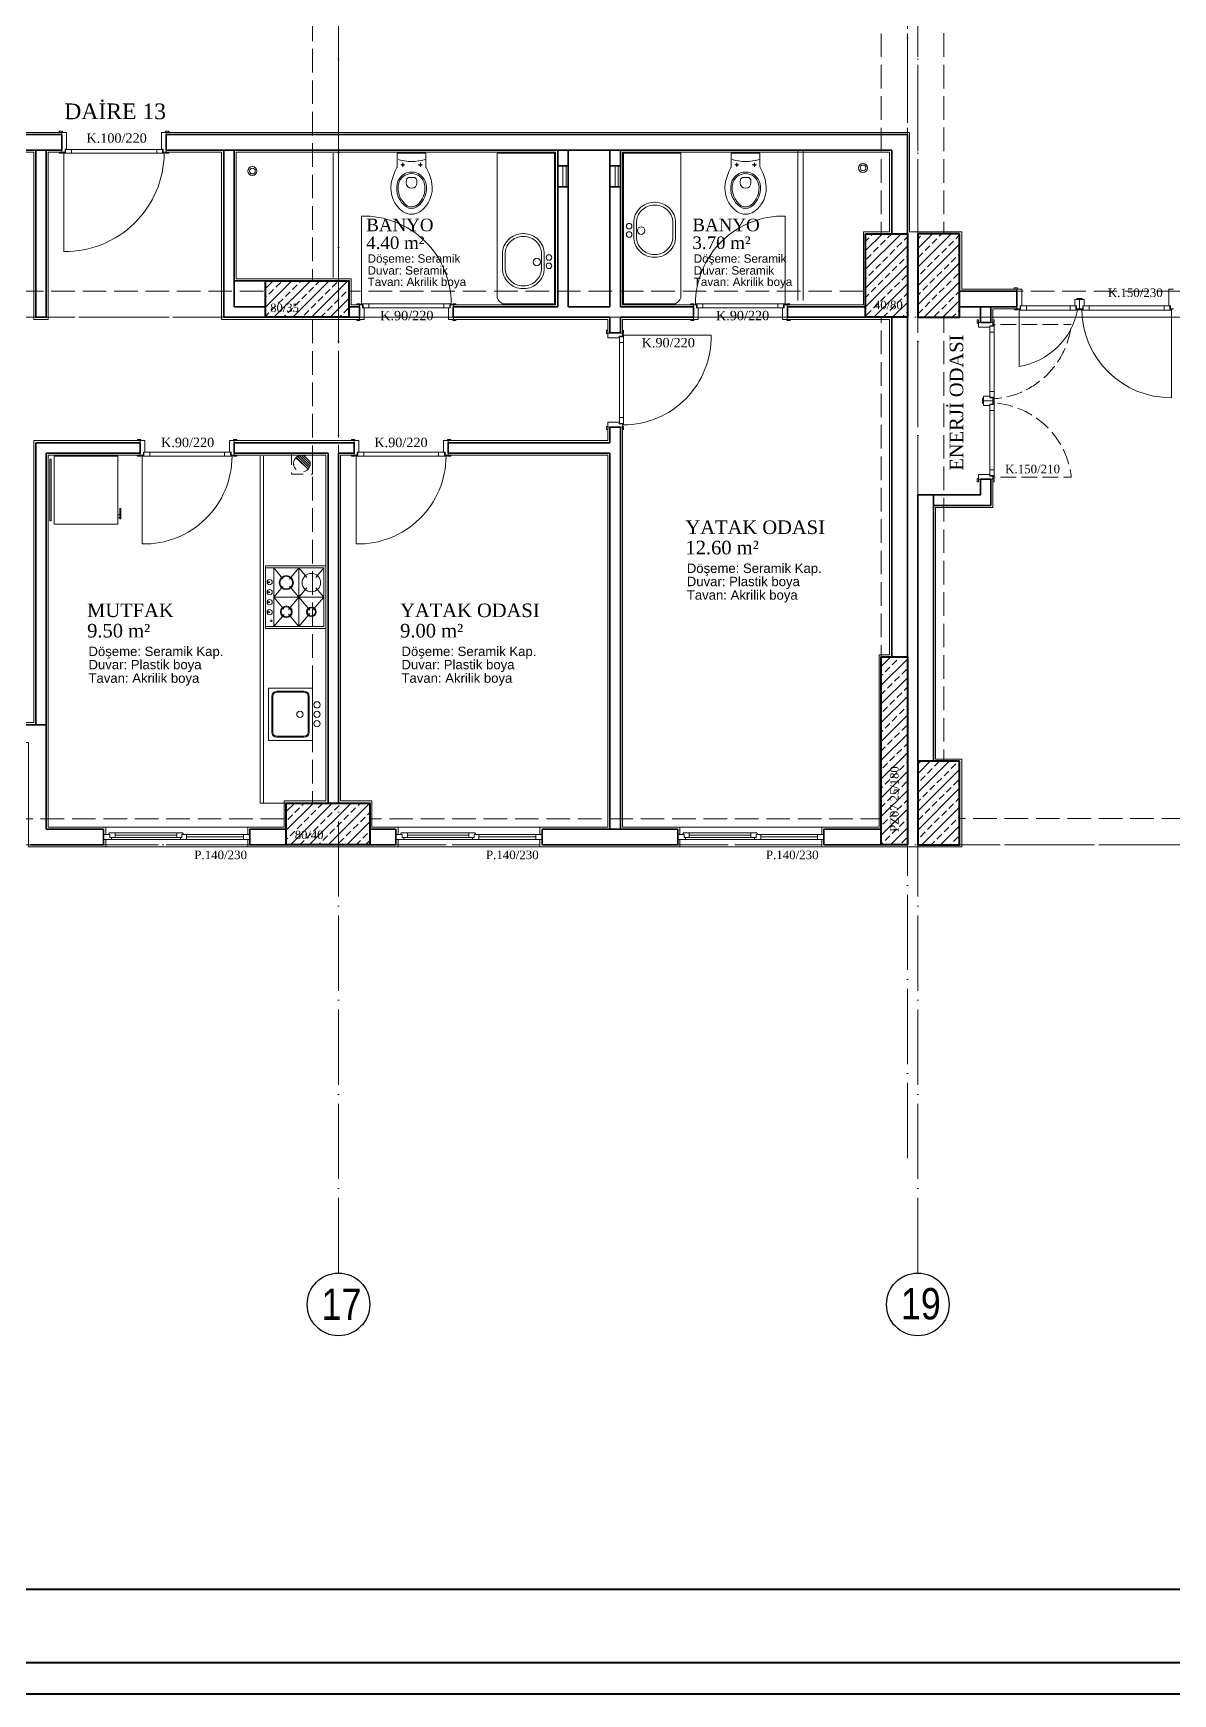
# Model space of a CAD drawing. Header units: millimetres. Extents: x 11587 to 81192, y -36083 to -25300.
# Drawn here: x 30769 to 31860, y -36083 to -34493 of the extents above; entities that cross this region are included whole.
import ezdxf

# ---------------------------------------------------------------- set-up
doc = ezdxf.new("R2010")
doc.units = ezdxf.units.MM
doc.linetypes.add('AKS', pattern=[30, 24, -3, 0, -3])
doc.linetypes.add('IZDUSUM1', pattern=[20, 7.5, -5, 7.5, 0])
for name, color, linetype, lineweight in [('rtm-aks balon', 20, 'Continuous', 25), ('rtm-aks balon yazı', 7, 'Continuous', 20), ('rtm-aks yeni', 7, 'AKS', 20), ('rtm-antet-02', 140, 'Continuous', 40), ('rtm-cam', 141, 'Continuous', 9), ('rtm-duv tugla', 22, 'Continuous', 35), ('rtm-izdusum-üst ince', 8, 'IZDUSUM1', 5), ('rtm-kapı-ahsap', 35, 'Continuous', 13), ('rtm-mhl-yazı-adı', 150, 'Continuous', 30), ('rtm-mhl-yazı-m2', 7, 'Continuous', 20), ('rtm-mhl-yazı-malzeme', 253, 'Continuous', 13), ('rtm-pen-ahsap', 35, 'Continuous', 13), ('rtm-plan katmanı-05', 205, 'Continuous', 20), ('rtm-plan katmanı-07', 135, 'Continuous', 9), ('rtm-sıva', 252, 'Continuous', 15), ('rtm-tarama-betonarme', 51, 'Continuous', 15), ('rtm-tas_betonarme', 50, 'Continuous', 40), ('rtm-tefris vitrifiye', 9, 'Continuous', 9)]:
    doc.layers.add(name, color=color, linetype=linetype, lineweight=lineweight)
doc.styles.add('AKSYAZI', font='ARIALN.TTF')
doc.styles.add('ARIAL', font='times.ttf')
doc.styles.get("Standard").update_dxf_attribs({"font": 'arial.ttf'})
doc.styles.add('VAZ-OLCU', font='times.ttf', dxfattribs={"height": 60})
pattern_1 = [(45, (1835.655, 20162.28), (-8.980256, 8.980256), []), (45, (1844.636, 20162.28), (-8.980256, 8.980256), [6.35, -3.175])]
pattern_2 = [(45, (9316.351, 20249.116), (-8.980256, 8.980256), []), (45, (9325.331, 20249.116), (-8.980256, 8.980256), [6.35, -3.175])]

# ---------------------------------------------------------------- blocks, each defined once
blk = doc.blocks.new('ABLOKKİRİŞ2')
at = {"layer": 'rtm-izdusum-üst ince', "ltscale": 1.5}
for points in [[(29200.5, -54892.4), (29200.5, -54482.4)], [(29225.5, -54892.4), (29225.5, -54482.4)], [(29745.5, -54847.4), (29745.5, -54527.4)], [(29770.5, -54847.4), (29770.5, -54527.4)], [(28600.5, -54902.4), (29155.5, -54902.4)], [(29235.5, -54902.4), (29730.5, -54902.4)], [(28600.5, -54927.4), (29155.5, -54927.4)], [(29200.5, -55392.4), (29200.5, -54927.4)], [(29225.5, -55392.4), (29225.5, -54927.4)], [(29235.5, -54927.4), (29730.5, -54927.4)], [(29745.5, -55252.4), (29745.5, -54927.4)], [(29770.5, -55252.4), (29770.5, -54927.4)], [(28650.5, -55407.4), (29175.5, -55407.4)], [(29255.5, -55407.4), (29745.5, -55407.4)], [(28650.5, -55432.4), (29175.5, -55432.4)], [(29255.5, -55432.4), (29745.5, -55432.4)]]:
    blk.add_lwpolyline(points, dxfattribs=at)
blk = doc.blocks.new('KİRİŞA')
at = {"layer": 'rtm-izdusum-üst ince', "ltscale": 1.5}
for points in [[(23569.4, -54934.2), (23569.4, -54699.2)], [(23594.4, -54934.2), (23594.4, -54699.2)], [(23324.4, -54989.2), (23554.4, -54989.2)], [(23324.4, -55014.2), (23554.4, -55014.2)], [(23569.4, -55439.2), (23569.4, -55014.2)], [(23594.4, -55439.2), (23594.4, -55014.2)], [(23319.4, -55494.2), (23554.4, -55494.2)], [(23319.4, -55519.2), (23554.4, -55519.2)]]:
    blk.add_lwpolyline(points, dxfattribs=at)
blk = doc.blocks.new('rty')
at = {"layer": 'rtm-kapı-ahsap'}
for p, q in [((-58244.9, -62700.3), (-58243.8, -62700.3)), ((-58244.9, -62703.4), (-58244.9, -62700.3)), ((-58243.8, -62703.4), (-58244.9, -62703.4)), ((-58243.8, -62700.3), (-58243.8, -62703.4)), ((-58243.8, -62707.4), (-58243.8, -62702.9)), ((-58229.8, -62702.9), (-58243.8, -62702.9)), ((-58232.8, -62707.4), (-58243.8, -62707.4)), ((-58232.8, -62705.9), (-58232.8, -62707.4)), ((-58229.8, -62705.9), (-58232.8, -62705.9)), ((-58232.6, -62706.4), (-58232.6, -62789.4)), ((-58232.6, -62706.4), (-58229.7, -62706.4)), ((-58228.8, -62712), (-58232.6, -62712)), ((-58229.8, -62700.4), (-58229.8, -62703.4)), ((-58228.8, -62700.4), (-58229.8, -62700.4)), ((-58229.8, -62702.9), (-58229.8, -62705.9)), ((-58229.8, -62703.4), (-58228.8, -62703.4)), ((-58229.8, -62704.9), (-58228.8, -62704.9)), ((-58229.7, -62706.4), (-58229.7, -62704.9)), ((-58228.8, -62703.4), (-58228.8, -62700.4)), ((-58228.8, -62790.9), (-58228.8, -62704.9)), ((-58144.8, -62704.9), (-58228.8, -62704.9)), ((-58243.8, -62792.3), (-58244.9, -62792.3)), ((-58244.9, -62792.3), (-58244.9, -62795.4)), ((-58244.9, -62795.4), (-58243.8, -62795.4)), ((-58243.8, -62788.4), (-58243.8, -62792.9)), ((-58232.8, -62788.4), (-58243.8, -62788.4)), ((-58243.8, -62795.4), (-58243.8, -62792.3)), ((-58229.8, -62792.9), (-58243.8, -62792.9)), ((-58232.8, -62789.9), (-58232.8, -62788.4)), ((-58229.8, -62789.9), (-58232.8, -62789.9)), ((-58228.8, -62783.7), (-58232.6, -62783.7)), ((-58232.6, -62789.4), (-58229.7, -62789.4)), ((-58229.8, -62792.9), (-58229.8, -62789.9)), ((-58229.8, -62790.9), (-58228.8, -62790.9)), ((-58229.8, -62795.4), (-58229.8, -62792.3)), ((-58229.8, -62792.3), (-58228.8, -62792.3)), ((-58228.8, -62795.4), (-58229.8, -62795.4)), ((-58229.7, -62789.4), (-58229.7, -62790.9)), ((-58228.8, -62792.3), (-58228.8, -62795.4))]:
    blk.add_line(p, q, dxfattribs=at)
at = {"layer": 'rtm-kapı-ahsap', "const_width": 0.392}
blk.add_lwpolyline([(-58229.2, -62703.9, 1), (-58229.2, -62704.5, 1)], format="xyb", close=True, dxfattribs=at)
at = {"layer": 'rtm-kapı-ahsap'}
blk.add_arc((-58229.1, -62706.6), 84.3, 270.2011, 1.1472, dxfattribs=at)
blk = doc.blocks.new('K-100')
at = {"layer": 'rtm-kapı-ahsap'}
for p, q in [((-34308.1, -13702.2), (-34307, -13702.2)), ((-34308.1, -13705.4), (-34308.1, -13702.2)), ((-34307, -13702.2), (-34307, -13705.4)), ((-34288, -13702.3), (-34288, -13705.4)), ((-34287, -13702.3), (-34288, -13702.3)), ((-34287, -13705.4), (-34287, -13702.3)), ((-34307, -13705.4), (-34308.1, -13705.4)), ((-34307, -13709.3), (-34307, -13704.8)), ((-34288, -13704.8), (-34307, -13704.8)), ((-34291, -13709.3), (-34307, -13709.3)), ((-34288, -13707.8), (-34291, -13707.8)), ((-34291, -13707.8), (-34291, -13709.3)), ((-34290.8, -13801.3), (-34290.8, -13708.3)), ((-34290.8, -13708.3), (-34287.9, -13708.3)), ((-34287, -13713.9), (-34290.8, -13713.9)), ((-34288, -13704.8), (-34288, -13707.8)), ((-34288, -13705.4), (-34287, -13705.4)), ((-34288, -13706.8), (-34287, -13706.8)), ((-34287.9, -13708.3), (-34287.9, -13706.8)), ((-34287, -13706.8), (-34287, -13802.8)), ((-34287, -13795.6), (-34290.8, -13795.6)), ((-34307, -13804.2), (-34308.1, -13804.2)), ((-34308.1, -13804.2), (-34308.1, -13807.3)), ((-34308.1, -13807.3), (-34307, -13807.3)), ((-34307, -13800.3), (-34307, -13804.8)), ((-34291, -13800.3), (-34307, -13800.3)), ((-34307, -13807.3), (-34307, -13804.2)), ((-34288, -13804.8), (-34307, -13804.8)), ((-34291, -13801.8), (-34291, -13800.3)), ((-34288, -13801.8), (-34291, -13801.8)), ((-34290.8, -13801.3), (-34287.9, -13801.3)), ((-34288, -13804.8), (-34288, -13801.8)), ((-34288, -13802.8), (-34287, -13802.8)), ((-34288, -13807.3), (-34288, -13804.2)), ((-34288, -13804.2), (-34287, -13804.2)), ((-34287, -13807.3), (-34288, -13807.3)), ((-34287.9, -13801.3), (-34287.9, -13802.8)), ((-34193, -13802.8), (-34287, -13802.8)), ((-34287, -13804.2), (-34287, -13807.3))]:
    blk.add_line(p, q, dxfattribs=at)
at = {"layer": 'rtm-kapı-ahsap', "const_width": 0.392}
blk.add_lwpolyline([(-34287.4, -13803.7, -1), (-34287.4, -13803.1, -1)], format="xyb", close=True, dxfattribs=at)
at = {"layer": 'rtm-kapı-ahsap'}
blk.add_arc((-34287.9, -13801.7), 94.9, 359.3332, 89.4605, dxfattribs=at)

msp = doc.modelspace()

# ---------------------------------------------------------------- hatches: boundary and pattern name
at = {"layer": 'rtm-izdusum-üst ince', "ltscale": 1.5}
h = msp.add_hatch(dxfattribs=at)
h.set_pattern_fill('ANSI31', color=256, scale=0.5, angle=270, style=0)
h.set_pattern_definition([(315, (27961.192, -33700.7417), (1.122532, 1.122532), [])])
edge = h.paths.add_edge_path()
edge.add_arc((31026.19, -34905.13), 8, -42.76259, 137.23741, ccw=False)
edge.add_line((31032.06, -34910.57), (31020.32, -34899.7))
at = {"layer": 'rtm-tarama-betonarme'}
h = msp.add_hatch(dxfattribs=at)
h.set_pattern_fill('ANSI33', color=256, scale=2, style=0)
h.set_pattern_definition(pattern_1)
h.paths.add_polyline_path([(31566.19, -34765.13), (31566.19, -34685.13), (31606.19, -34685.13), (31606.19, -34765.13)])
h = msp.add_hatch(dxfattribs=at)
h.set_pattern_fill('ANSI33', color=256, scale=2, style=0)
h.set_pattern_definition(pattern_2)
h.paths.add_polyline_path([(31616.19, -34765.13), (31656.19, -34765.13), (31656.19, -34685.13), (31616.19, -34685.13)])
h = msp.add_hatch(dxfattribs=at)
h.set_pattern_fill('ANSI33', color=256, scale=2, style=0)
h.set_pattern_definition(pattern_1)
h.paths.add_polyline_path([(31071.19, -34765.13), (30991.19, -34765.13), (30991.19, -34730.13), (31071.19, -34730.13)])
h = msp.add_hatch(dxfattribs=at)
h.set_pattern_fill('ANSI33', color=256, scale=2, style=0)
h.set_pattern_definition(pattern_1)
h.paths.add_polyline_path([(31581.19, -35270.13), (31581.19, -35090.13), (31606.19, -35090.13), (31606.19, -35270.13)])
h = msp.add_hatch(dxfattribs=at)
h.set_pattern_fill('ANSI33', color=256, scale=2, style=0)
h.set_pattern_definition(pattern_2)
h.paths.add_polyline_path([(31616.19, -35270.13), (31656.19, -35270.13), (31656.19, -35190.13), (31616.19, -35190.13)])
h = msp.add_hatch(dxfattribs=at)
h.set_pattern_fill('ANSI33', color=256, scale=2, style=0)
h.set_pattern_definition(pattern_1)
h.paths.add_polyline_path([(31011.19, -35270.13), (31011.19, -35230.13), (31091.19, -35230.13), (31091.19, -35270.13)])

# ---------------------------------------------------------------- linework, layer by layer
at = {"layer": 'rtm-aks balon'}
for centre in [(31061.19, -35710.13), (31616.19, -35710.13)]:
    msp.add_circle(centre, 30, dxfattribs=at)
at = {"layer": 'rtm-aks yeni', "ltscale": 3}
for p, q in [((31061.19, -35680.13), (31061.19, -33480.13)), ((31606.19, -35570.13), (31606.19, -33480.13)), ((31616.19, -35680.13), (31616.19, -34415.13)), ((25316.19, -34765.13), (33681.19, -34765.13)), ((25316.19, -35270.13), (33681.19, -35270.13))]:
    msp.add_line(p, q, dxfattribs=at)
at = {"layer": 'rtm-antet-02'}
for points in [[(25171.61, -31582.89), (25171.61, -36082.89), (33826.61, -36082.89), (33826.61, -31582.89), (25171.61, -31582.89)], [(25201.61, -35982.89), (33796.61, -35982.89)]]:
    msp.add_lwpolyline(points, dxfattribs=at)
msp.add_lwpolyline([(25201.61, -31612.89), (25201.61, -36052.89), (33796.61, -36052.89), (33796.61, -31612.89)], close=True, dxfattribs=at)
at = {"layer": 'rtm-cam'}
for p, q in [((30847.19, -35260.88), (30906.19, -35260.88)), ((31127.19, -35260.88), (31186.19, -35260.88)), ((31397.19, -35260.88), (31456.19, -35260.88)), ((30915.69, -35262.63), (30970.19, -35262.63)), ((31195.69, -35262.63), (31250.19, -35262.63)), ((31465.69, -35262.63), (31520.19, -35262.63))]:
    msp.add_line(p, q, dxfattribs=at)
at = {"layer": 'rtm-duv tugla'}
for points in [[(30796.19, -34590.13), (30031.19, -34590.13)], [(30796.19, -34605.13), (30796.19, -34590.13)], [(31606.19, -34685.13), (31606.19, -34590.13), (30896.19, -34590.13)], [(30896.19, -34605.13), (30896.19, -34590.13)], [(30796.19, -34605.13), (30421.19, -34605.13)], [(30771.19, -34605.13), (30771.19, -34765.13), (30781.19, -34765.13), (30781.19, -34605.13)], [(31591.19, -34685.13), (31591.19, -34605.13), (30896.19, -34605.13)], [(30951.19, -34765.13), (30951.19, -34605.13)], [(30961.19, -34755.13), (30961.19, -34605.13)], [(31271.19, -34605.13), (31271.19, -34755.13)], [(31281.19, -34605.13), (31281.19, -34755.13)], [(31321.19, -34605.13), (31321.19, -34755.13)], [(31331.19, -34605.13), (31331.19, -34755.13)], [(31271.19, -34620.13), (31281.19, -34620.13)], [(31321.19, -34620.13), (31331.19, -34620.13)], [(31271.19, -34640.13), (31281.19, -34640.13)], [(31321.19, -34640.13), (31331.19, -34640.13)], [(30991.19, -34730.13), (30961.19, -34730.13)], [(31656.19, -34740.13), (31711.19, -34740.13)], [(31711.19, -34740.13), (31711.19, -34755.13)], [(30991.19, -34765.13), (30951.19, -34765.13)], [(30991.19, -34755.13), (30961.19, -34755.13)], [(31081.19, -34755.13), (31071.19, -34755.13)], [(31081.19, -34765.13), (31071.19, -34765.13)], [(31081.19, -34765.13), (31081.19, -34755.13)], [(31271.19, -34755.13), (31171.19, -34755.13)], [(31171.19, -34765.13), (31171.19, -34755.13)], [(31321.19, -34765.13), (31171.19, -34765.13)], [(31321.19, -34755.13), (31281.19, -34755.13)], [(31321.19, -34765.13), (31321.19, -34780.13)], [(31401.19, -34755.13), (31331.19, -34755.13)], [(31331.19, -34765.13), (31331.19, -34780.13)], [(31401.19, -34765.13), (31331.19, -34765.13)], [(31401.19, -34765.13), (31401.19, -34755.13)], [(31566.19, -34755.13), (31491.19, -34755.13)], [(31491.19, -34765.13), (31491.19, -34755.13)], [(31566.19, -34765.13), (31491.19, -34765.13)], [(31591.19, -35090.13), (31591.19, -34765.13)], [(31606.19, -35090.13), (31606.19, -34765.13)], [(31656.19, -34755.13), (31711.19, -34755.13)], [(31676.19, -34755.13), (31676.19, -34770.13)], [(31686.19, -34755.13), (31686.19, -34770.13)], [(31321.19, -34780.13), (31331.19, -34780.13)], [(31676.19, -34770.13), (31686.19, -34770.13)], [(31321.19, -34870.13), (31321.19, -34885.13)], [(31321.19, -34870.13), (31331.19, -34870.13)], [(31331.19, -34870.13), (31331.19, -35255.13)], [(30871.19, -34885.13), (30771.19, -34885.13)], [(30771.19, -35155.13), (30771.19, -34885.13)], [(30871.19, -34895.13), (30781.19, -34895.13)], [(30781.19, -35155.13), (30781.19, -34895.13)], [(30871.19, -34885.13), (30871.19, -34895.13)], [(30961.19, -34885.13), (30961.19, -34895.13)], [(31076.19, -34885.13), (30961.19, -34885.13)], [(31051.19, -34895.13), (30961.19, -34895.13)], [(31051.19, -34895.13), (31051.19, -35230.13)], [(31061.19, -34895.13), (31061.19, -35230.13)], [(31076.19, -34895.13), (31061.19, -34895.13)], [(31076.19, -34885.13), (31076.19, -34895.13)], [(31321.19, -34885.13), (31166.19, -34885.13)], [(31166.19, -34885.13), (31166.19, -34895.13)], [(31321.19, -34895.13), (31166.19, -34895.13)], [(31321.19, -34895.13), (31321.19, -35255.13)], [(31676.19, -34920.13), (31676.19, -34935.13), (31616.19, -34935.13)], [(31686.19, -34920.13), (31686.19, -34945.13), (31631.19, -34945.13)], [(31676.19, -34920.13), (31686.19, -34920.13)], [(31616.19, -35190.13), (31616.19, -34935.13)], [(31631.19, -35190.13), (31631.19, -34935.13)], [(30721.19, -35155.13), (30781.19, -35155.13)], [(30781.19, -35155.13), (30781.19, -35255.13)], [(30781.19, -35255.13), (30836.19, -35255.13)], [(30836.19, -35255.13), (30836.19, -35270.13)], [(30976.19, -35255.13), (30976.19, -35270.13)], [(30976.19, -35255.13), (31011.19, -35255.13)], [(31091.19, -35255.13), (31116.19, -35255.13)], [(31116.19, -35255.13), (31116.19, -35270.13)], [(31256.19, -35255.13), (31386.19, -35255.13)], [(31256.19, -35255.13), (31256.19, -35270.13)], [(31386.19, -35255.13), (31386.19, -35270.13)], [(31526.19, -35255.13), (31581.19, -35255.13)], [(31526.19, -35255.13), (31526.19, -35270.13)], [(30766.19, -35270.13), (30836.19, -35270.13)], [(30976.19, -35270.13), (31011.19, -35270.13)], [(31091.19, -35270.13), (31116.19, -35270.13)], [(31256.19, -35270.13), (31386.19, -35270.13)], [(31526.19, -35270.13), (31581.19, -35270.13)]]:
    msp.add_lwpolyline(points, dxfattribs=at)
at = {"layer": 'rtm-izdusum-üst ince'}
for p, q in [((31763.18, -34772.14), (31689.19, -34772.14)), ((31763.18, -34918.13), (31689.19, -34918.13))]:
    msp.add_line(p, q, dxfattribs=at)
at = {"layer": 'rtm-izdusum-üst ince', "ltscale": 1.5}
for points in [[(31036.19, -34895.13), (31016.19, -34895.13), (31016.19, -34915.13), (31036.19, -34915.13), (31036.19, -34895.13)], [(31020.32, -34899.7), (31032.06, -34910.57)]]:
    msp.add_lwpolyline(points, dxfattribs=at)
msp.add_circle((31026.19, -34905.13), 8, dxfattribs=at)
at = {"layer": 'rtm-izdusum-üst ince'}
for centre, start, end in [((31683.6, -34763.25), 274.00551, 353.62361), ((31683.6, -34927.02), 6.37639, 85.99449)]:
    msp.add_arc(centre, 80.08, start, end, dxfattribs=at)
at = {"layer": 'rtm-kapı-ahsap'}
for p, q in [((31711.76, -34736.98), (31708.64, -34736.98)), ((31708.64, -34736.98), (31708.64, -34738.13)), ((31708.64, -34738.13), (31711.76, -34738.13)), ((31711.19, -34757.13), (31711.19, -34738.13)), ((31715.69, -34738.13), (31711.19, -34738.13)), ((31711.76, -34738.13), (31711.76, -34736.98)), ((31715.69, -34754.13), (31715.69, -34738.13)), ((31766.69, -34754.13), (31766.69, -34748.13)), ((31766.69, -34748.13), (31771.19, -34748.13)), ((31768.64, -34746.98), (31768.64, -34748.13)), ((31771.76, -34746.98), (31768.64, -34746.98)), ((31768.64, -34748.13), (31771.76, -34748.13)), ((31770.62, -34746.98), (31773.74, -34746.98)), ((31770.62, -34748.13), (31770.62, -34746.98)), ((31773.74, -34748.13), (31770.62, -34748.13)), ((31775.69, -34748.13), (31771.19, -34748.13)), ((31771.19, -34757.13), (31771.19, -34748.13)), ((31771.19, -34757.13), (31771.19, -34748.13)), ((31771.76, -34748.13), (31771.76, -34746.98)), ((31773.74, -34746.98), (31773.74, -34748.13)), ((31775.69, -34754.13), (31775.69, -34748.13)), ((31856.69, -34738.13), (31861.19, -34738.13)), ((31856.69, -34754.13), (31856.69, -34738.13)), ((31673.04, -34770.7), (31673.04, -34767.58)), ((31673.04, -34767.58), (31674.19, -34767.58)), ((31674.19, -34767.58), (31674.19, -34770.7)), ((31689.17, -34767.64), (31688.19, -34767.64)), ((31688.19, -34767.64), (31688.19, -34770.7)), ((31689.17, -34770.7), (31689.17, -34767.64)), ((31708.69, -34758.11), (31708.69, -34757.13)), ((31708.69, -34757.13), (31711.76, -34757.13)), ((31711.76, -34758.11), (31708.69, -34758.11)), ((31711.19, -34757.13), (31714.19, -34757.13)), ((31711.76, -34757.13), (31711.76, -34758.11)), ((31713.2, -34757.13), (31713.2, -34758.13)), ((31714.71, -34757.19), (31713.2, -34757.19)), ((31713.2, -34812.12), (31713.2, -34758.13)), ((31769.19, -34758.13), (31713.2, -34758.13)), ((31714.19, -34757.13), (31714.19, -34754.13)), ((31714.19, -34754.13), (31715.69, -34754.13)), ((31714.71, -34754.27), (31714.71, -34757.19)), ((31714.71, -34754.27), (31767.68, -34754.27)), ((31720.34, -34758.13), (31720.34, -34754.27)), ((31762.05, -34758.13), (31762.05, -34754.27)), ((31768.19, -34754.13), (31766.69, -34754.13)), ((31767.68, -34754.27), (31767.68, -34757.19)), ((31767.68, -34757.19), (31769.19, -34757.19)), ((31768.19, -34757.13), (31768.19, -34754.13)), ((31771.19, -34757.13), (31768.19, -34757.13)), ((31768.69, -34757.13), (31771.76, -34757.13)), ((31768.69, -34758.11), (31768.69, -34757.13)), ((31771.76, -34758.11), (31768.69, -34758.11)), ((31769.19, -34757.13), (31769.19, -34758.13)), ((31770.62, -34757.13), (31770.62, -34758.11)), ((31773.69, -34757.13), (31770.62, -34757.13)), ((31770.62, -34758.11), (31773.69, -34758.11)), ((31771.19, -34757.13), (31774.19, -34757.13)), ((31771.76, -34757.13), (31771.76, -34758.11)), ((31773.2, -34757.13), (31773.2, -34758.13)), ((31774.71, -34757.19), (31773.2, -34757.19)), ((31773.2, -34758.13), (31859.19, -34758.13)), ((31773.69, -34758.11), (31773.69, -34757.13)), ((31774.19, -34757.13), (31774.19, -34754.13)), ((31774.19, -34754.13), (31775.69, -34754.13)), ((31857.68, -34754.27), (31774.71, -34754.27)), ((31774.71, -34754.27), (31774.71, -34757.19)), ((31780.34, -34758.13), (31780.34, -34754.27)), ((31852.05, -34758.13), (31852.05, -34754.27)), ((31858.19, -34754.13), (31856.69, -34754.13)), ((31857.68, -34754.27), (31857.68, -34757.19)), ((31857.68, -34757.19), (31859.19, -34757.19)), ((31858.19, -34757.13), (31858.19, -34754.13)), ((31861.19, -34757.13), (31858.19, -34757.13)), ((31859.19, -34757.13), (31859.19, -34758.13)), ((31859.19, -34842.12), (31859.19, -34758.13)), ((31674.19, -34770.7), (31673.04, -34770.7)), ((31688.19, -34770.13), (31674.19, -34770.13)), ((31674.19, -34774.63), (31674.19, -34770.13)), ((31685.19, -34774.63), (31674.19, -34774.63)), ((31688.19, -34773.13), (31685.19, -34773.13)), ((31685.19, -34773.13), (31685.19, -34774.63)), ((31685.33, -34773.65), (31688.25, -34773.65)), ((31685.33, -34773.65), (31685.33, -34841.62)), ((31689.19, -34779.28), (31685.33, -34779.28)), ((31688.19, -34770.13), (31688.19, -34773.13)), ((31688.19, -34770.7), (31689.17, -34770.7)), ((31688.19, -34772.14), (31689.19, -34772.14)), ((31688.25, -34773.65), (31688.25, -34772.14)), ((31689.19, -34843.13), (31689.19, -34772.14)), ((31678.04, -34842.58), (31679.19, -34842.58)), ((31678.04, -34845.7), (31678.04, -34842.58)), ((31678.04, -34844.57), (31678.04, -34847.69)), ((31679.19, -34844.57), (31678.04, -34844.57)), ((31679.19, -34845.7), (31678.04, -34845.7)), ((31685.19, -34840.63), (31679.19, -34840.63)), ((31679.19, -34840.63), (31679.19, -34845.13)), ((31679.19, -34842.58), (31679.19, -34845.7)), ((31679.19, -34847.69), (31679.19, -34844.57)), ((31679.19, -34849.63), (31679.19, -34845.13)), ((31688.19, -34845.13), (31679.19, -34845.13)), ((31688.19, -34845.13), (31679.19, -34845.13)), ((31685.19, -34842.13), (31685.19, -34840.63)), ((31688.19, -34842.13), (31685.19, -34842.13)), ((31689.19, -34835.99), (31685.33, -34835.99)), ((31685.33, -34841.62), (31688.25, -34841.62)), ((31688.19, -34845.13), (31688.19, -34842.13)), ((31688.19, -34842.64), (31688.19, -34845.7)), ((31689.17, -34842.64), (31688.19, -34842.64)), ((31688.19, -34843.13), (31689.19, -34843.13)), ((31688.19, -34844.57), (31689.17, -34844.57)), ((31688.19, -34847.63), (31688.19, -34844.57)), ((31688.19, -34845.13), (31688.19, -34848.13)), ((31688.19, -34845.7), (31689.17, -34845.7)), ((31688.19, -34847.14), (31689.19, -34847.14)), ((31688.25, -34841.62), (31688.25, -34843.13)), ((31688.25, -34848.65), (31688.25, -34847.14)), ((31689.17, -34845.7), (31689.17, -34842.64)), ((31689.17, -34844.57), (31689.17, -34847.63)), ((31689.19, -34847.14), (31689.19, -34918.13)), ((31678.04, -34847.69), (31679.19, -34847.69)), ((31685.19, -34849.63), (31679.19, -34849.63)), ((31688.19, -34848.13), (31685.19, -34848.13)), ((31685.19, -34848.13), (31685.19, -34849.63)), ((31685.33, -34916.62), (31685.33, -34848.65)), ((31685.33, -34848.65), (31688.25, -34848.65)), ((31689.19, -34854.28), (31685.33, -34854.28)), ((31689.17, -34847.63), (31688.19, -34847.63)), ((31689.19, -34910.99), (31685.33, -34910.99)), ((31674.19, -34919.57), (31673.04, -34919.57)), ((31673.04, -34919.57), (31673.04, -34922.69)), ((31673.04, -34922.69), (31674.19, -34922.69)), ((31674.19, -34915.63), (31674.19, -34920.13)), ((31685.19, -34915.63), (31674.19, -34915.63)), ((31674.19, -34922.69), (31674.19, -34919.57)), ((31688.19, -34920.13), (31674.19, -34920.13)), ((31685.19, -34917.13), (31685.19, -34915.63)), ((31688.19, -34917.13), (31685.19, -34917.13)), ((31685.33, -34916.62), (31688.25, -34916.62)), ((31688.19, -34920.13), (31688.19, -34917.13)), ((31688.19, -34918.13), (31689.19, -34918.13)), ((31688.19, -34922.63), (31688.19, -34919.57)), ((31688.19, -34919.57), (31689.17, -34919.57)), ((31689.17, -34922.63), (31688.19, -34922.63)), ((31688.25, -34916.62), (31688.25, -34918.13)), ((31689.17, -34919.57), (31689.17, -34922.63))]:
    msp.add_line(p, q, dxfattribs=at)
for points in [[(31276.19, -34620.13), (31276.19, -34640.13)], [(31279.19, -34620.13), (31279.19, -34640.13)], [(31326.19, -34620.13), (31326.19, -34640.13)], [(31329.19, -34620.13), (31329.19, -34640.13)]]:
    msp.add_lwpolyline(points, dxfattribs=at)
at = {"layer": 'rtm-kapı-ahsap', "const_width": 0.392}
for points in [[(31712.26, -34757.72, -1), (31712.87, -34757.72, -1)], [(31860.12, -34757.72, 1), (31859.51, -34757.72, 1)], [(31688.78, -34771.21, 1), (31688.78, -34771.81, 1)], [(31688.78, -34919.06, -1), (31688.78, -34918.45, -1)]]:
    msp.add_lwpolyline(points, format="xyb", close=True, dxfattribs=at)
at = {"layer": 'rtm-kapı-ahsap'}
for centre, radius, start, end in [((31702.67, -34745.18), 67.77, 278.93731, 348.97902), ((31858.78, -34756.52), 85.6, 181.07899, 270.26926)]:
    msp.add_arc(centre, radius, start, end, dxfattribs=at)
at = {"layer": 'rtm-pen-ahsap'}
for p, q in [((30836.19, -35260.13), (30842.19, -35260.13)), ((30841.56, -35258.63), (30847.19, -35258.63)), ((30842.19, -35263.13), (30842.19, -35260.13)), ((30906.19, -35258.63), (30847.19, -35258.63)), ((30847.19, -35263.13), (30847.19, -35258.63)), ((30911.83, -35258.63), (30906.19, -35258.63)), ((30906.19, -35263.13), (30906.19, -35258.63)), ((30911.19, -35260.13), (30915.69, -35260.13)), ((30911.19, -35263.13), (30911.19, -35260.13)), ((30965.19, -35260.13), (30915.69, -35260.13)), ((30915.69, -35265.13), (30915.69, -35260.13)), ((30965.19, -35260.13), (30970.83, -35260.13)), ((30970.19, -35265.13), (30970.19, -35260.13)), ((30976.19, -35260.13), (30970.19, -35260.13)), ((31116.19, -35260.13), (31122.19, -35260.13)), ((31121.56, -35258.63), (31127.19, -35258.63)), ((31122.19, -35263.13), (31122.19, -35260.13)), ((31186.19, -35258.63), (31127.19, -35258.63)), ((31127.19, -35263.13), (31127.19, -35258.63)), ((31191.83, -35258.63), (31186.19, -35258.63)), ((31186.19, -35263.13), (31186.19, -35258.63)), ((31191.19, -35260.13), (31195.69, -35260.13)), ((31191.19, -35263.13), (31191.19, -35260.13)), ((31245.19, -35260.13), (31195.69, -35260.13)), ((31195.69, -35265.13), (31195.69, -35260.13)), ((31245.19, -35260.13), (31250.83, -35260.13)), ((31250.19, -35265.13), (31250.19, -35260.13)), ((31256.19, -35260.13), (31250.19, -35260.13)), ((31386.19, -35260.13), (31392.19, -35260.13)), ((31391.56, -35258.63), (31397.19, -35258.63)), ((31392.19, -35263.13), (31392.19, -35260.13)), ((31456.19, -35258.63), (31397.19, -35258.63)), ((31397.19, -35263.13), (31397.19, -35258.63)), ((31461.83, -35258.63), (31456.19, -35258.63)), ((31456.19, -35263.13), (31456.19, -35258.63)), ((31461.19, -35260.13), (31465.69, -35260.13)), ((31461.19, -35263.13), (31461.19, -35260.13)), ((31515.19, -35260.13), (31465.69, -35260.13)), ((31465.69, -35265.13), (31465.69, -35260.13)), ((31515.19, -35260.13), (31520.83, -35260.13)), ((31520.19, -35265.13), (31520.19, -35260.13)), ((31526.19, -35260.13), (31520.19, -35260.13)), ((30843.69, -35265.13), (30836.19, -35265.13)), ((30842.19, -35263.13), (30847.19, -35263.13)), ((30843.69, -35265.13), (30843.69, -35263.13)), ((30906.19, -35263.13), (30847.19, -35263.13)), ((30911.19, -35263.13), (30906.19, -35263.13)), ((30909.69, -35263.13), (30909.69, -35265.13)), ((30917.19, -35265.13), (30909.69, -35265.13)), ((30917.19, -35265.13), (30976.19, -35265.13)), ((31123.69, -35265.13), (31116.19, -35265.13)), ((31122.19, -35263.13), (31127.19, -35263.13)), ((31123.69, -35265.13), (31123.69, -35263.13)), ((31186.19, -35263.13), (31127.19, -35263.13)), ((31191.19, -35263.13), (31186.19, -35263.13)), ((31189.69, -35263.13), (31189.69, -35265.13)), ((31197.19, -35265.13), (31189.69, -35265.13)), ((31197.19, -35265.13), (31256.19, -35265.13)), ((31393.69, -35265.13), (31386.19, -35265.13)), ((31392.19, -35263.13), (31397.19, -35263.13)), ((31393.69, -35265.13), (31393.69, -35263.13)), ((31456.19, -35263.13), (31397.19, -35263.13)), ((31461.19, -35263.13), (31456.19, -35263.13)), ((31459.69, -35263.13), (31459.69, -35265.13)), ((31467.19, -35265.13), (31459.69, -35265.13)), ((31467.19, -35265.13), (31526.19, -35265.13))]:
    msp.add_line(p, q, dxfattribs=at)
for points in [[(30841.56, -35258.63), (30840.69, -35260.13)], [(30911.83, -35258.63), (30912.69, -35260.13)], [(31121.56, -35258.63), (31120.69, -35260.13)], [(31191.83, -35258.63), (31192.69, -35260.13)], [(31391.56, -35258.63), (31390.69, -35260.13)], [(31461.83, -35258.63), (31462.69, -35260.13)]]:
    msp.add_lwpolyline(points, dxfattribs=at)
at = {"layer": 'rtm-plan katmanı-05', "ltscale": 0.6}
for points in [[(30974.19, -35253.13), (30838.19, -35253.13)], [(31254.19, -35253.13), (31118.19, -35253.13)], [(31524.19, -35253.13), (31388.19, -35253.13)], [(30974.19, -35272.13), (30838.19, -35272.13)], [(31254.19, -35272.13), (31118.19, -35272.13)], [(31524.19, -35272.13), (31388.19, -35272.13)]]:
    msp.add_lwpolyline(points, dxfattribs=at)
at = {"layer": 'rtm-plan katmanı-07'}
for points in [[(30909.69, -35265.13), (30843.69, -35265.13)], [(31189.69, -35265.13), (31123.69, -35265.13)], [(31459.69, -35265.13), (31393.69, -35265.13)]]:
    msp.add_lwpolyline(points, dxfattribs=at)
at = {"layer": 'rtm-sıva'}
for points in [[(30031.19, -34588.13), (30796.19, -34588.13)], [(31658.19, -34738.13), (31658.19, -34683.13), (31608.19, -34683.13), (31608.19, -34588.13), (30896.19, -34588.13)], [(30796.19, -34607.13), (30783.19, -34607.13), (30783.19, -34767.13), (30769.19, -34767.13), (30769.19, -34607.13), (30423.19, -34607.13), (30423.19, -34698.13), (30438.19, -34698.13), (30438.19, -34782.13), (30423.19, -34782.13), (30423.19, -35153.13), (30563.19, -35153.13), (30563.19, -35160.13)], [(31081.19, -34767.13), (30949.19, -34767.13), (30949.19, -34607.13), (30896.19, -34607.13)], [(31171.19, -34753.13), (31269.19, -34753.13), (31269.19, -34607.13), (30963.19, -34607.13), (30963.19, -34728.13), (31073.19, -34728.13), (31073.19, -34753.13), (31081.19, -34753.13)], [(31491.19, -34753.13), (31564.19, -34753.13), (31564.19, -34683.13), (31589.19, -34683.13), (31589.19, -34607.13), (31333.19, -34607.13), (31333.19, -34753.13), (31401.19, -34753.13)], [(31658.19, -34738.13), (31711.19, -34738.13)], [(31319.19, -34780.13), (31319.19, -34767.13), (31171.19, -34767.13)], [(31401.19, -34767.13), (31333.19, -34767.13), (31333.19, -34780.13)], [(31524.19, -35260.13), (31524.19, -35253.13), (31579.19, -35253.13), (31579.19, -35088.13), (31589.19, -35088.13), (31589.19, -34767.13), (31491.19, -34767.13)], [(31688.19, -34757.13), (31688.19, -34770.13)], [(31688.19, -34757.13), (31711.19, -34757.13)], [(31319.19, -34870.13), (31319.19, -34883.13), (31166.19, -34883.13)], [(31388.19, -35260.13), (31388.19, -35253.13), (31333.19, -35253.13), (31333.19, -34870.13)], [(30871.19, -34883.13), (30769.19, -34883.13), (30769.19, -35153.13), (30719.19, -35153.13), (30719.19, -35160.13)], [(31076.19, -34883.13), (30961.19, -34883.13)], [(30871.19, -34897.13), (30783.19, -34897.13), (30783.19, -35253.13), (30838.19, -35253.13), (30838.19, -35260.13)], [(30974.19, -35260.13), (30974.19, -35253.13), (31009.19, -35253.13), (31009.19, -35228.13), (31049.19, -35228.13), (31049.19, -34897.13), (30961.19, -34897.13)], [(31118.19, -35260.13), (31118.19, -35253.13), (31093.19, -35253.13), (31093.19, -35228.13), (31063.19, -35228.13), (31063.19, -34897.13), (31076.19, -34897.13)], [(31166.19, -34897.13), (31319.19, -34897.13), (31319.19, -35253.13), (31254.19, -35253.13), (31254.19, -35260.13)], [(31524.19, -35265.13), (31524.19, -35272.13), (31658.19, -35272.13), (31658.19, -35188.13), (31633.19, -35188.13), (31633.19, -34947.13), (31688.19, -34947.13), (31688.19, -34920.13)], [(30719.19, -35165.13), (30719.19, -35172.13), (30764.19, -35172.13), (30764.19, -35272.13), (30838.19, -35272.13), (30838.19, -35265.13)], [(31118.19, -35265.13), (31118.19, -35272.13), (30974.19, -35272.13), (30974.19, -35265.13)], [(31254.19, -35265.13), (31254.19, -35272.13), (31388.19, -35272.13), (31388.19, -35265.13)]]:
    msp.add_lwpolyline(points, dxfattribs=at)
at = {"layer": 'rtm-tas_betonarme'}
for points in [[(31566.19, -34685.13), (31606.19, -34685.13), (31606.19, -34765.13), (31566.19, -34765.13)], [(31656.19, -34685.13), (31616.19, -34685.13), (31616.19, -34765.13), (31656.19, -34765.13)], [(30991.19, -34730.13), (31071.19, -34730.13), (31071.19, -34765.13), (30991.19, -34765.13)], [(31581.19, -35090.13), (31606.19, -35090.13), (31606.19, -35270.13), (31581.19, -35270.13)], [(31656.19, -35190.13), (31616.19, -35190.13), (31616.19, -35270.13), (31656.19, -35270.13)], [(31011.19, -35230.13), (31091.19, -35230.13), (31091.19, -35270.13), (31011.19, -35270.13)]]:
    msp.add_lwpolyline(points, close=True, dxfattribs=at)
at = {"layer": 'rtm-tefris vitrifiye'}
for p, q in [((31144.93, -34608.13), (31117.45, -34608.13)), ((31117.45, -34620.72), (31117.45, -34608.13)), ((31144.93, -34620.72), (31144.93, -34608.13)), ((31464.93, -34608.13), (31437.45, -34608.13)), ((31437.45, -34620.72), (31437.45, -34608.13)), ((31464.93, -34620.72), (31464.93, -34608.13)), ((31120.82, -34619.13), (31124.74, -34619.13)), ((31122.67, -34617.26), (31122.67, -34620.97)), ((31141.56, -34619.13), (31137.64, -34619.13)), ((31139.72, -34617.26), (31139.72, -34620.97)), ((31440.82, -34619.13), (31444.74, -34619.13)), ((31442.67, -34617.26), (31442.67, -34620.97)), ((31461.56, -34619.13), (31457.64, -34619.13)), ((31459.72, -34617.26), (31459.72, -34620.97)), ((31129.03, -34631.23), (31133.36, -34631.23)), ((31449.03, -34631.23), (31453.36, -34631.23)), ((30784.76, -34960.04), (30784.76, -34901.04)), ((30784.76, -34901.04), (30785.76, -34901.04)), ((30785.76, -34901.04), (30785.76, -34960.04)), ((30849.76, -34898.04), (30788.76, -34898.04)), ((30788.76, -34898.04), (30788.76, -34963.04)), ((30986.19, -35230.13), (30986.19, -34898.13)), ((30849.76, -34954.04), (30851.76, -34954.04)), ((30849.76, -34957.04), (30851.76, -34957.04)), ((30851.76, -34948.04), (30852.76, -34948.04)), ((30851.76, -34958.04), (30851.76, -34948.04)), ((30852.76, -34958.04), (30851.76, -34958.04)), ((30852.76, -34948.04), (30852.76, -34958.04)), ((30785.76, -34960.04), (30784.76, -34960.04)), ((30788.76, -34963.04), (30849.76, -34963.04)), ((30991.19, -35063.11), (30991.19, -35003.11)), ((30999.19, -35005.11), (30991.19, -35005.11)), ((31007.95, -35015.33), (30999.19, -35005.11)), ((30999.19, -35061.11), (30999.19, -35005.11)), ((31047.19, -35005.11), (30999.19, -35005.11)), ((31023.19, -35005.11), (31014.09, -35015.73)), ((31023.19, -35005.11), (31030.88, -35014.07)), ((31023.19, -35061.11), (31023.19, -35005.11)), ((31039.51, -35014.07), (31047.19, -35005.11)), ((31047.19, -35061.11), (31047.19, -35005.11)), ((31049.19, -35063.11), (31049.19, -35003.11)), ((30992.71, -35018.39), (30995.17, -35018.39)), ((30995.17, -35018.93), (30992.71, -35018.93)), ((30995.17, -35018.39), (30995.17, -35018.93)), ((30992.71, -35027.98), (30995.17, -35027.98)), ((30995.17, -35028.51), (30992.71, -35028.51)), ((30992.71, -35037.56), (30995.17, -35037.56)), ((30995.17, -35038.1), (30992.71, -35038.1)), ((30995.17, -35027.98), (30995.17, -35028.51)), ((30995.17, -35037.56), (30995.17, -35038.1)), ((31008.01, -35022.82), (30999.19, -35033.11)), ((31008.94, -35044.48), (30999.19, -35033.11)), ((31047.19, -35033.11), (30999.19, -35033.11)), ((31023.19, -35033.11), (31013.16, -35044.81)), ((31023.19, -35033.11), (31014.23, -35022.65)), ((31030.88, -35024.14), (31023.19, -35033.11)), ((31023.19, -35033.11), (31033.68, -35045.34)), ((31036.74, -35045.3), (31047.19, -35033.11)), ((31047.19, -35033.11), (31039.51, -35024.14)), ((30992.71, -35047.15), (30995.17, -35047.15)), ((30995.17, -35047.69), (30992.71, -35047.69)), ((30995.17, -35047.15), (30995.17, -35047.69)), ((31009.07, -35049.58), (30999.19, -35061.11)), ((31023.19, -35061.11), (31013.17, -35049.42)), ((31033.83, -35048.7), (31023.19, -35061.11)), ((31047.19, -35061.11), (30991.19, -35061.11)), ((31049.19, -35063.11), (30991.19, -35063.11)), ((30994.19, -35120.13), (31036.19, -35120.13)), ((30994.19, -35120.13), (30994.19, -35170.13)), ((30997.19, -35128.13), (30997.19, -35162.13)), ((30998.19, -35128.13), (30998.19, -35162.13)), ((31002.19, -35123.13), (31028.19, -35123.13)), ((31002.19, -35124.13), (31028.19, -35124.13)), ((31032.19, -35162.13), (31032.19, -35128.13)), ((31033.19, -35162.13), (31033.19, -35128.13)), ((31036.19, -35170.13), (31036.19, -35120.13)), ((30994.19, -35170.13), (31036.19, -35170.13)), ((31002.19, -35166.13), (31028.19, -35166.13)), ((31002.19, -35167.13), (31028.19, -35167.13))]:
    msp.add_line(p, q, dxfattribs=at)
for points in [[(31056.19, -34608.13), (31056.19, -34727.13)], [(31061.19, -34608.13), (31061.19, -34727.13)], [(31501.19, -34605.13), (31501.19, -34749.13)], [(31506.19, -34605.13), (31506.19, -34749.13)], [(30849.76, -34963.04), (30849.76, -34898.04)], [(30989.19, -35230.13), (30989.19, -34898.13)], [(31049.19, -35003.11), (30991.19, -35003.11)], [(31011.19, -35230.13), (30986.19, -35230.13)]]:
    msp.add_lwpolyline(points, dxfattribs=at)
for points in [[(31213.19, -34608.13), (31213.19, -34746.55, 0.2032744), (31218.77, -34752.13), (31268.19, -34752.13), (31268.19, -34608.13), (31213.19, -34608.13)], [(31389.19, -34608.13), (31389.19, -34746.55, -0.2032744), (31383.61, -34752.13), (31334.19, -34752.13), (31334.19, -34608.13), (31389.19, -34608.13)], [(31364.56, -34707.6), (31363.67, -34707.6, -0.4142136), (31344.06, -34688), (31344.06, -34674.61, -0.4142136), (31363.67, -34655.01), (31364.56, -34655.01, -0.4142136), (31384.16, -34674.61), (31384.16, -34688, -0.4142136)], [(31364.56, -34704.93), (31363.67, -34704.93, -0.4142136), (31346.74, -34688), (31346.74, -34674.61, -0.4142136), (31363.67, -34657.68), (31364.56, -34657.68, -0.4142136), (31381.49, -34674.61), (31381.49, -34688, -0.4142136)], [(31237.83, -34737.6), (31238.72, -34737.6, 0.4142136), (31258.32, -34718), (31258.32, -34704.61, 0.4142136), (31238.72, -34685.01), (31237.83, -34685.01, 0.4142136), (31218.22, -34704.61), (31218.22, -34718, 0.4142136)], [(31237.83, -34734.93), (31238.72, -34734.93, 0.4142136), (31255.65, -34718), (31255.65, -34704.61, 0.4142136), (31238.72, -34687.68), (31237.83, -34687.68, 0.4142136), (31220.9, -34704.61), (31220.9, -34718, 0.4142136)]]:
    msp.add_lwpolyline(points, format="xyb", close=True, dxfattribs=at)
for centre, radius in [((30978.69, -34625.13), 4.25), ((30978.69, -34625.13), 2.75), ((31122.67, -34619.13), 0.825), ((31139.72, -34619.13), 0.825), ((31442.67, -34619.13), 0.825), ((31459.72, -34619.13), 0.825), ((31563.69, -34622.13), 4.25), ((31563.69, -34622.13), 2.75), ((31339.61, -34677.85), 2.67), ((31339.61, -34685.87), 2.67), ((31351.19, -34682.13), 3.56), ((31251.19, -34712.13), 3.56), ((31262.77, -34707.85), 2.67), ((31262.77, -34715.87), 2.67), ((30995.19, -35018.66), 2.5), ((31011.19, -35019.11), 6.84), ((31011.19, -35019.11), 6.05), ((31035.19, -35019.11), 8.84), ((30995.19, -35028.25), 2.5), ((30995.19, -35037.83), 2.5), ((30995.19, -35047.42), 2.5), ((31011.19, -35047.11), 5.63), ((31011.19, -35047.11), 4.84), ((31035.19, -35047.11), 4.63), ((31035.19, -35047.11), 3.84), ((30996.76, -35055.69), 0.75), ((31040.69, -35136.13), 3), ((31024.19, -35145.13), 3), ((31040.69, -35145.13), 3), ((31040.69, -35154.13), 3)]:
    msp.add_circle(centre, radius, dxfattribs=at)
for centre, radius, start, end in [((31155.22, -34643.89), 44, 149.90538, 171.23608), ((31115.25, -34620.72), 2.2, 329.90538, 0), ((31131.19, -34571.94), 44, 252.84732, 287.15271), ((31147.13, -34620.72), 2.2, 180, 210.09462), ((31107.16, -34643.89), 44, 8.76392, 30.09462), ((31475.22, -34643.89), 44, 149.90538, 171.23608), ((31435.25, -34620.72), 2.2, 329.90538, 0), ((31451.19, -34571.94), 44, 252.84732, 287.15271), ((31467.13, -34620.72), 2.2, 180, 210.09462), ((31427.16, -34643.89), 44, 8.76392, 30.09462), ((31138.89, -34641.52), 27.5, 170.50823, 235.09555), ((31138.89, -34641.52), 22, 168.5694, 234.81148), ((31131.26, -34640.36), 14.3, 90.2662, 167.18786), ((31138.89, -34641.52), 20.57, 168.5694, 234.81148), ((31131.26, -34640.36), 12.87, 90.2662, 167.18786), ((31139, -34636.13), 12.95, 167.82692, 183.31203), ((31131.17, -34636.46), 5.11, 180, 269.73777), ((31129.03, -34633.98), 2.75, 90, 167.82692), ((31131.12, -34640.36), 14.3, 12.81214, 89.7338), ((31131.12, -34640.36), 12.87, 12.81214, 89.7338), ((31131.22, -34636.46), 5.12, 270.26223, 0), ((31133.36, -34633.98), 2.75, 12.17308, 90), ((31123.49, -34641.52), 20.57, 305.18852, 11.4306), ((31123.39, -34636.13), 12.95, 356.68797, 12.17308), ((31123.49, -34641.52), 22, 305.18852, 11.4306), ((31123.49, -34641.52), 27.5, 304.90445, 9.49177), ((31458.89, -34641.52), 27.5, 170.50823, 235.09555), ((31458.89, -34641.52), 22, 168.5694, 234.81148), ((31451.26, -34640.36), 14.3, 90.2662, 167.18786), ((31458.89, -34641.52), 20.57, 168.5694, 234.81148), ((31451.26, -34640.36), 12.87, 90.2662, 167.18786), ((31459, -34636.13), 12.95, 167.82692, 183.31203), ((31451.17, -34636.46), 5.11, 180, 269.73777), ((31449.03, -34633.98), 2.75, 90, 167.82692), ((31451.12, -34640.36), 14.3, 12.81214, 89.7338), ((31451.12, -34640.36), 12.87, 12.81214, 89.7338), ((31451.22, -34636.46), 5.12, 270.26223, 0), ((31453.36, -34633.98), 2.75, 12.17308, 90), ((31443.49, -34641.52), 20.57, 305.18852, 11.4306), ((31443.39, -34636.13), 12.95, 356.68797, 12.17308), ((31443.49, -34641.52), 22, 305.18852, 11.4306), ((31443.49, -34641.52), 27.5, 304.90445, 9.49177), ((31131.19, -34651.58), 14.85, 237.23949, 302.76051), ((31131.19, -34651.58), 9.35, 237.83251, 302.16753), ((31131.19, -34651.58), 7.92, 237.83251, 302.16753), ((31451.19, -34651.58), 14.85, 237.23949, 302.76051), ((31451.19, -34651.58), 9.35, 237.83251, 302.16753), ((31451.19, -34651.58), 7.92, 237.83251, 302.16753), ((31002.19, -35128.13), 5, 90, 180), ((31002.19, -35128.13), 4, 90, 180), ((31028.19, -35128.13), 5, 0, 90), ((31028.19, -35128.13), 4, 0, 90), ((31002.19, -35162.13), 5, 180, 270), ((31002.19, -35162.13), 4, 180, 270), ((31028.19, -35162.13), 4, 270, 0), ((31028.19, -35162.13), 5, 270, 0)]:
    msp.add_arc(centre, radius, start, end, dxfattribs=at)

# ---------------------------------------------------------------- block references
at = {"layer": 'rtm-izdusum-üst ince', "xscale": -1}
msp.add_blockref('KİRİŞA', (55210.62, 20249.12), dxfattribs=at)
at = {"layer": 'rtm-izdusum-üst ince'}
msp.add_blockref('ABLOKKİRİŞ2', (1835.66, 20162.28), dxfattribs=at)
at = {"layer": 'rtm-kapı-ahsap'}
for name, p, rotation in [('K-100', (44600.98, -68895.11), 270), ('rty', (-31621.68, 23476.65), 90.00000000000001)]:
    msp.add_blockref(name, p, dxfattribs=dict(at, rotation=rotation))
at = {"layer": 'rtm-kapı-ahsap', "xscale": -1}
for p, rotation in [((94194.06, 23476.65), 270), ((-31831.68, -93126.91), 90), ((-31626.68, -93126.91), 90)]:
    msp.add_blockref('rty', p, dxfattribs=dict(at, rotation=rotation))
at = {"layer": 'rtm-kapı-ahsap'}
msp.add_blockref('rty', (89562.97, 27922.74), dxfattribs=at)

# ---------------------------------------------------------------- texts
at = {"layer": 'rtm-aks balon yazı', "char_height": 30, "width": 27.7214, "attachment_point": 7, "style": 'AKSYAZI'}
for s, insert in [('17', (31044.97, -35724.9)), ('19', (31599.97, -35724.9))]:
    msp.add_mtext(s, dxfattribs=dict(at, insert=insert))
at = {"layer": 'rtm-mhl-yazı-adı', "style": 'ARIAL'}
for s, height, p in [('DAİRE 13', 15, (30798.43, -34575.42)), ('BANYO', 12, (31087.78, -34682.69)), ('BANYO', 12, (31400.26, -34682.69)), ('YATAK ODASI', 13, (31393.59, -34972.58)), ('MUTFAK', 13, (30820.38, -35052.14)), ('YATAK ODASI', 13, (31120.23, -35052.14))]:
    msp.add_text(s, height=height, dxfattribs=at).set_placement(p)
msp.add_text('ENERJİ ODASI', height=13, rotation=90, dxfattribs=at).set_placement((31659.67, -34911.95))
at = {"layer": 'rtm-mhl-yazı-m2', "style": 'ARIAL'}
for s, height, p in [('4.40 m² ', 12, (31087.78, -34699.72)), ('3.70 m² ', 12, (31400.26, -34699.72)), ('80/35', 8, (30995.75, -34760.02)), ('40/80', 8, (31574.21, -34757.27)), ('12.60 m² ', 13, (31393.59, -34992.07)), ('9.50 m² ', 13, (30820.38, -35071.63)), ('9.00 m² ', 13, (31120.23, -35071.63)), ('80/40', 8, (31019.29, -35264.57))]:
    msp.add_text(s, height=height, dxfattribs=at).set_placement(p)
msp.add_text('PZ07 25/180', height=8, rotation=90, dxfattribs=at).set_placement((31597.72, -35257.7))
at = {"layer": 'rtm-mhl-yazı-malzeme', "style": 'VAZ-OLCU'}
for s, height, rotation, p in [('K.100/220', 9, 359.9602, (30819.72, -34597.99)), ('K.150/230', 8.192, 0.0398, (31798.24, -34745.71)), ('K.90/220', 9, 0.0398, (31101.15, -34767.95)), ('K.90/220', 9, 0.0398, (31422.83, -34767.95)), ('K.90/220', 9, 0.0398, (31351.61, -34793.9)), ('K.90/220', 9, 0.0398, (30891.19, -34889.41)), ('K.90/220', 9, 0.0398, (31095.58, -34889.41)), ('K.150/210', 8.192, 0.0398, (31699.84, -34914.48)), ('P.140/230', 8.192, 359.9602, (30923, -35283.85)), ('P.140/230', 8.192, 359.9602, (31202.43, -35283.85)), ('P.140/230', 8.192, 359.9602, (31470.58, -35283.85))]:
    msp.add_text(s, height=height, rotation=rotation, dxfattribs=at).set_placement(p)
at = {"layer": 'rtm-mhl-yazı-malzeme'}
for s, height, p in [('Döşeme: Seramik', 8, (31089.07, -34712.86)), ('Döşeme: Seramik', 8, (31401.55, -34712.86)), ('Duvar: Seramik', 8, (31089.07, -34724.22)), ('Duvar: Seramik', 8, (31401.55, -34724.22)), ('Tavan: Akrilik boya ', 8, (31089.07, -34735.13)), ('Tavan: Akrilik boya ', 8, (31401.55, -34735.13)), ('Döşeme: Seramik Kap.', 9, (31394.88, -35009.85)), ('Duvar: Plastik boya ', 9, (31394.88, -35022.51)), ('Tavan: Akrilik boya ', 9, (31394.88, -35035.45)), ('Döşeme: Seramik Kap.', 9, (30821.67, -35089.41)), ('Döşeme: Seramik Kap.', 9, (31121.52, -35089.41)), ('Duvar: Plastik boya ', 9, (30821.67, -35102.07)), ('Duvar: Plastik boya ', 9, (31121.52, -35102.07)), ('Tavan: Akrilik boya ', 9, (30821.67, -35115.01)), ('Tavan: Akrilik boya ', 9, (31121.52, -35115.01))]:
    msp.add_text(s, height=height, dxfattribs=at).set_placement(p)

doc.saveas('drawing.dxf')
